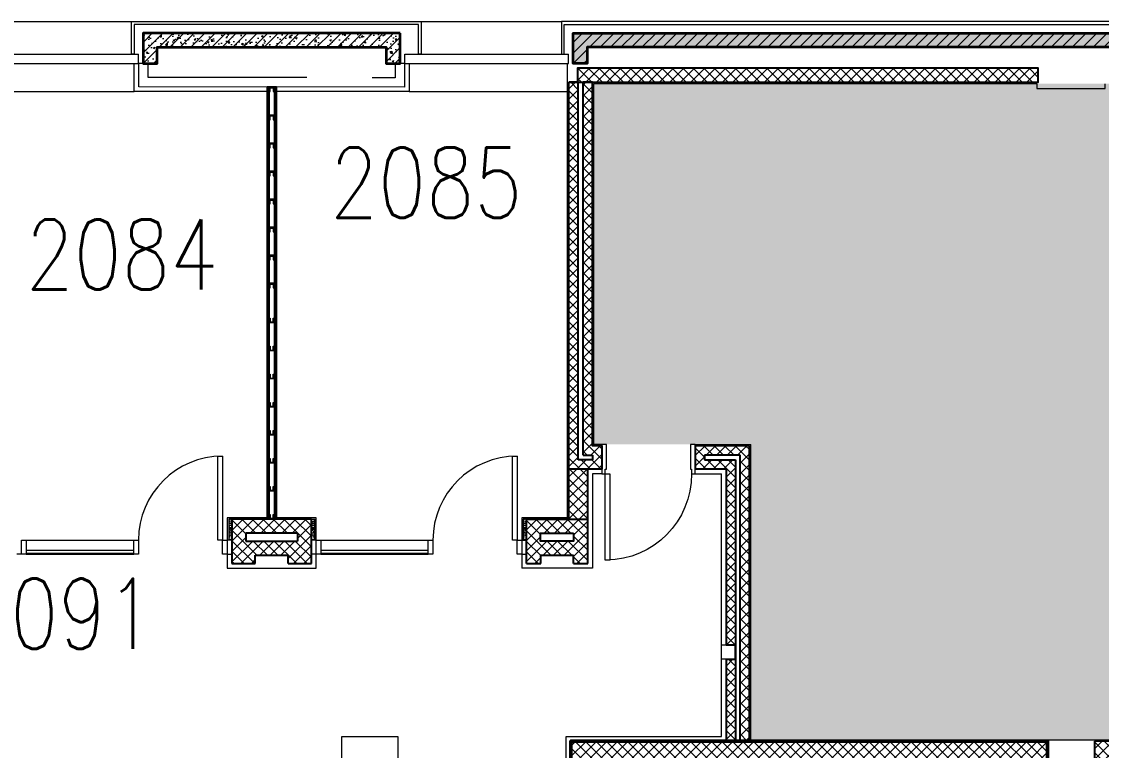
# Model space of a CAD drawing. Header units: inches. Extents: x 342932 to 557958, y 80625 to 242727.
# Drawn here: x 509157 to 520707, y 232327 to 240127 of the extents above; entities that cross this region are included whole.
import ezdxf
from ezdxf.enums import TextEntityAlignment as Align

# ---------------------------------------------------------------- set-up
doc = ezdxf.new("R2010")
doc.units = ezdxf.units.IN
doc.header["$MEASUREMENT"] = 0
for name, color, linetype, lineweight in [('0-Services', 8, 'Continuous', 20), ('First Floor$0$A-G250-G-Walls-Low-Level', 251, 'Continuous', 15), ('First Floor$0$A-G250-G-Walls-Precast-Concrete', 251, 'Continuous', 35), ('First Floor$0$A-G250-M-Walls-Blockwork', 7, 'Continuous', 25), ('First Floor$0$A-G250-M-Walls-Plasterboard-Partition', 7, 'Continuous', 9), ('First Floor$0$A-G252-H-Internal-Walls', 251, 'Continuous', 9), ('First Floor$0$A-G262-H-Precast-Panel', 251, 'Continuous', 5), ('First Floor$0$A-G312-M-Wall-Cladding-Panel', 7, 'Continuous', 9), ('First Floor$0$A-G312-M-Wall-Finish-Plaster', 7, 'Continuous', 15), ('First Floor$0$A-G321-M-Window', 251, 'Continuous', 9), ('First Floor$0$A-G322-M-Door', 251, 'Continuous', 15), ('First Floor$0$Z-Z001-S-Room-Name-Identification-250', 7, 'Continuous', 15)]:
    doc.layers.add(name, color=color, linetype=linetype, lineweight=lineweight)
doc.styles.add('First Floor$0$Tag-RomanS', font='romans.shx', dxfattribs={"width": 0.8})
pattern_1 = [(50, (361382.11, 239676.52), (182.18467, -15.93909), [19.05, -209.55]), (355, (361382.11, 239676.52), (-35.24283, 191.05664), [15.24, -167.64]), (100.451, (361397.3, 239675.2), (146.9425, 175.11669), [16.19, -178.09]), (46.1842, (361382.11, 239727.32), (271.07904, -42.04233), [28.575, -314.325]), (96.6356, (361404.7, 239723.82), (237.40423, 247.42556), [24.285, -267.135]), (351.184, (361382.1, 239727.32), (237.4046, 247.4251), [22.86, -251.46]), (21, (361407.51, 239714.62), (151.61488, -102.26552), [19.05, -209.55]), (326, (361407.51, 239714.62), (61.80203, 184.18797), [15.24, -167.64]), (71.4514, (361420.15, 239706.1), (213.4165, 81.92286), [16.19, -178.09]), (37.5, (361382.114, 239676.52), (3.088603, 84.55504), [0, -165.608, 0, -170.18, 0, -168.275]), (7.5, (361382.11, 239676.52), (66.81966, 100.180575), [0, -97.028, 0, -161.798, 0, -64.135]), (327.5, (361325.47, 239676.52), (135.590595, -5.728744), [0, -63.5, 0, -198.12, 0, -262.89]), (317.5, (361300.07, 239676.52), (148.12918, 25.42649), [0, -82.55, 0, -131.572, 0, -186.69])]
pattern_2 = [(45, (361382.11, 239676.52), (-56.1266, 56.1266), [])]
pattern_3 = [(45, (361382.11, 239676.52), (-56.1266, 56.1266), []), (135, (361382.11, 239676.52), (-56.1266, -56.1266), [])]
pattern_4 = [(135, (361382.11, 239676.52), (-56.1266, -56.1266), []), (225, (361382.11, 239676.52), (56.1266, -56.1266), [])]

# ---------------------------------------------------------------- blocks, each defined once
blk = doc.blocks.new('First Floor$0$Door1-faculty offices-2200')
at = {"layer": 'First Floor$0$A-G321-M-Window'}
blk.add_lwpolyline([(50, -65), (1200, -65), (1200, -35), (50, -35)], close=True, dxfattribs=at)
at = {"layer": 'First Floor$0$A-G322-M-Door'}
for p, q in [((50, 75), (1200, 75)), ((50, -75), (1200, -75))]:
    blk.add_line(p, q, dxfattribs=at)
for points in [[(2100, 975), (2150, 975), (2150, 75), (2100, 75)], [(50, 75), (50, -75), (0, -75), (0, 75)], [(1250, 75), (1250, -75), (1200, -75), (1200, 75)], [(2200, 75), (2200, -75), (2150, -75), (2150, 75)]]:
    blk.add_lwpolyline(points, close=True, dxfattribs=at)
blk.add_arc((2150, 75), 900, 90, 180, dxfattribs=at)
blk = doc.blocks.new('First Floor$0$Part Frame9')
for p, q in [((0, 100), (4625, 100, 0)), ((0, 100), (0, 0)), ((0, 87), (4625, 87, 0)), ((0, 75), (4625, 75, 0)), ((4625, 25, 0), (0, 25)), ((4625, 12, 0), (0, 12)), ((4625, 0, 0), (0, 0)), ((4625, 0, 0), (4625, 100, 0))]:
    blk.add_line(p, q)
for points in [[(0, 25), (0, 75), (50, 75), (50, 65), (10, 65), (10, 35), (50, 35), (50, 25)], [(300, 25), (300, 75), (350, 75), (350, 65), (310, 65), (310, 35), (350, 35), (350, 25)], [(600, 25), (600, 75), (650, 75), (650, 65), (610, 65), (610, 35), (650, 35), (650, 25)], [(900, 25), (900, 75), (950, 75), (950, 65), (910, 65), (910, 35), (950, 35), (950, 25)], [(1200, 25), (1200, 75), (1250, 75), (1250, 65), (1210, 65), (1210, 35), (1250, 35), (1250, 25)], [(1500, 25), (1500, 75), (1550, 75), (1550, 65), (1510, 65), (1510, 35), (1550, 35), (1550, 25)], [(1800, 25), (1800, 75), (1850, 75), (1850, 65), (1810, 65), (1810, 35), (1850, 35), (1850, 25)], [(2100, 25), (2100, 75), (2150, 75), (2150, 65), (2110, 65), (2110, 35), (2150, 35), (2150, 25)], [(2525, 25), (2525, 75), (2475, 75), (2475, 65), (2515, 65), (2515, 35), (2475, 35), (2475, 25)], [(2825, 25), (2825, 75), (2775, 75), (2775, 65), (2815, 65), (2815, 35), (2775, 35), (2775, 25)], [(3125, 25), (3125, 75), (3075, 75), (3075, 65), (3115, 65), (3115, 35), (3075, 35), (3075, 25)], [(3425, 25), (3425, 75), (3375, 75), (3375, 65), (3415, 65), (3415, 35), (3375, 35), (3375, 25)], [(3725, 25), (3725, 75), (3675, 75), (3675, 65), (3715, 65), (3715, 35), (3675, 35), (3675, 25)], [(4025, 25), (4025, 75), (3975, 75), (3975, 65), (4015, 65), (4015, 35), (3975, 35), (3975, 25)], [(4325, 25), (4325, 75), (4275, 75), (4275, 65), (4315, 65), (4315, 35), (4275, 35), (4275, 25)], [(4625, 25), (4625, 75), (4575, 75), (4575, 65), (4615, 65), (4615, 35), (4575, 35), (4575, 25)]]:
    blk.add_lwpolyline(points, close=True)
blk = doc.blocks.new('First Floor$0$d1000-315')
at = {"layer": 'First Floor$0$A-G322-M-Door'}
blk.add_line((0, 315, 0), (38, 315), dxfattribs=at)
blk.add_lwpolyline([(88, 1239), (38, 1239), (38, 315), (88, 315)], close=True, dxfattribs=at)
for points in [[(38, 315), (38, 265), (50, 265), (50, 0), (0, 0), (0, 315)], [(962, 315), (1000, 315), (1000, 0), (950, 0), (950, 265), (962, 265), (962, 315)]]:
    blk.add_lwpolyline(points, dxfattribs=at)
blk.add_arc((38, 315), 924, 0.0036, 89.2475, dxfattribs=at)
blk = doc.blocks.new('First Floor$0$tag-roomname')
at = {"lineweight": 18, "ltscale": 0.01, "style": 'First Floor$0$Tag-RomanS', "width": 0.8}
blk.add_attdef('ROOM_NO_2', text='', height=3, dxfattribs=at).set_placement((0, 1.612), align=Align.MIDDLE_CENTER)
at = {"linetype": 'ByBlock', "lineweight": 15, "ltscale": 0.01, "style": 'First Floor$0$Tag-RomanS', "width": 0.8, "flags": 1}
for tag, p in [('ROOM_NAME_1', (0, -2.288)), ('ROOM_NAME_2', (0, -5.744))]:
    blk.add_attdef(tag, text='', height=2.5, dxfattribs=at).set_placement(p, align=Align.MIDDLE_CENTER)

msp = doc.modelspace()

# ---------------------------------------------------------------- hatches: boundary and pattern name
at = {"layer": '0-Services', "lineweight": 35}
h = msp.add_hatch(dxfattribs=at)
h.set_pattern_fill('ANGLE', color=256)
h.set_pattern_definition([(0, (354539.678, 239632.636), (0, 6.985), [5.08, -1.905]), (90, (354539.678, 239632.636), (-6.985, 4e-16), [5.08, -1.905])])
h.paths.add_polyline_path([(515277.1, 239461.5), (543067.1, 239461.5), (543067.1, 239411.5), (543617.1, 239411.5), (543617.1, 232441.5), (535437.1, 232441.5), (535437.1, 233176.5), (532972.1, 233161.5), (532957.1, 232441.5), (516957.1, 232441.5), (516957.1, 235601.5), (515277.1, 235601.5)])
h.paths.add_polyline_path([(526987.1, 231911.5), (528147.1, 231911.5), (528147.1, 232211.5), (532957.1, 232211.5), (532957.1, 228666.5), (526987.1, 228666.5)])
h.paths.add_polyline_path([(526987.1, 228486.5), (532957.1, 228486.5), (532957.1, 227510.5), (532017.1, 227510.5), (532017.1, 225601.5), (526987.1, 225601.5)])
at = {"layer": 'First Floor$0$A-G252-H-Internal-Walls'}
h = msp.add_hatch(dxfattribs=at)
h.set_pattern_fill('ANSI37', color=256, scale=25, style=0)
h.set_pattern_definition(pattern_3)
h.paths.add_polyline_path([(515102.1, 239626.5), (515102.1, 239476.5), (520032.1, 239476.5), (520032.1, 239626.5)])
h = msp.add_hatch(dxfattribs=at)
h.set_pattern_fill('ANSI37', color=256, scale=25, style=0)
h.set_pattern_definition(pattern_3)
h.paths.add_polyline_path([(515012.1, 235336.5), (515362.1, 235336.5), (515362.1, 235586.5), (515262.1, 235586.5), (515262.1, 239476.5), (515162.1, 239476.5), (515162.1, 235486.5), (515262.1, 235486.5), (515262.1, 235436.5), (515112.1, 235436.5), (515112.1, 239476.5), (515012.1, 239476.5)])
h = msp.add_hatch(dxfattribs=at)
h.set_pattern_fill('ANSI37', color=256, scale=25, style=0)
h.set_pattern_definition(pattern_3)
h.paths.add_polyline_path([(516942.1, 235586.5), (516362.1, 235586.5), (516362.1, 235336.5), (516692.1, 235336.5), (516692.1, 233451.5), (516792.1, 233451.5), (516792.1, 235436.5), (516462.1, 235436.5), (516462.1, 235486.5), (516842.1, 235486.5), (516842.1, 232426.5), (516942.1, 232426.5)])
h = msp.add_hatch(dxfattribs=at)
h.set_pattern_fill('ANSI37', color=256, scale=25, style=0)
h.set_pattern_definition(pattern_3)
h.paths.add_polyline_path([(515212.1, 235336.5), (515012.1, 235336.5), (515012.1, 234801.5), (515212.1, 234801.5)])
h = msp.add_hatch(dxfattribs=at)
h.set_pattern_fill('AR-CONC', color=256, scale=0.3, angle=90, style=0)
h.set_pattern_definition([(40, (648720.094, 239676.52), (-4.781726, 54.6554), [5.715, -62.865]), (95, (648720.094, 239676.52), (57.316993, -10.572848), [4.572, -50.292]), (349.549, (648719.696, 239681.076), (52.535006, 44.08275), [4.857, -53.427]), (43.8158, (648735.334, 239676.52), (-12.6127, 81.323712), [8.5725, -94.2975]), (353.3644, (648734.28, 239683.3), (74.227667, 71.22127), [7.2855, -80.1405]), (98.816, (648735.33, 239676.52), (74.227535, 71.22138), [6.858, -75.438]), (69, (648731.524, 239684.14), (-30.679656, 45.484464), [5.715, -62.865]), (124, (648731.524, 239684.14), (55.25639, 18.540609), [4.572, -50.292]), (18.5486, (648728.97, 239687.93), (24.576857, 64.024947), [4.857, -53.427]), (52.5, (648720.094, 239676.522), (25.3665117, 0.926581), [0, -49.6824, 0, -51.054, 0, -50.4825]), (82.5, (648720.094, 239676.522), (30.0541724, 20.045899), [0, -29.1084, 0, -48.5394, 0, -19.2405]), (122.5, (648720.094, 239659.53), (-1.7186232, 40.6771786), [0, -19.05, 0, -59.436, 0, -78.867]), (132.5, (648720.094, 239651.91), (7.627947, 44.438754), [0, -24.765, 0, -39.4716, 0, -56.007])])
h.paths.add_polyline_path([(511410.1, 234576.5), (511375.1, 234576.5), (511375.1, 234801.5), (511410.1, 234801.5)])
h = msp.add_hatch(dxfattribs=at)
h.set_pattern_fill('ANSI37', color=256, scale=25, angle=90, style=0)
h.set_pattern_definition(pattern_4)
h.paths.add_polyline_path([(512257.1, 234801.5), (511407.1, 234801.5), (511407.1, 234326.5), (511657.1, 234326.5), (511657.1, 234416.5), (512007.1, 234416.5), (512007.1, 234326.5), (512257.1, 234326.5)])
h.paths.add_polyline_path([(512107.1, 234566.5), (511557.1, 234566.5), (511557.1, 234651.5), (512107.1, 234651.5)], flags=16)
h = msp.add_hatch(dxfattribs=at)
h.set_pattern_fill('AR-CONC', color=256, scale=0.3, angle=90, style=0)
h.set_pattern_definition([(140, (374947.114, 239676.52), (4.781726, 54.6554), [5.715, -62.865]), (85, (374947.114, 239676.52), (-57.316993, -10.572848), [4.572, -50.292]), (190.451, (374947.51, 239681.076), (-52.535006, 44.08275), [4.857, -53.427]), (136.1842, (374931.874, 239676.52), (12.6127, 81.323712), [8.5725, -94.2975]), (186.6356, (374932.925, 239683.3), (-74.227667, 71.22127), [7.2855, -80.1405]), (81.184, (374931.87, 239676.52), (-74.227535, 71.22138), [6.858, -75.438]), (111, (374935.684, 239684.14), (30.679656, 45.484464), [5.715, -62.865]), (56, (374935.684, 239684.14), (-55.25639, 18.540609), [4.572, -50.292]), (161.4514, (374938.24, 239687.93), (-24.576857, 64.024947), [4.857, -53.427]), (127.5, (374947.114, 239676.522), (-25.3665117, 0.926581), [0, -49.6824, 0, -51.054, 0, -50.4825]), (97.5, (374947.114, 239676.522), (-30.0541724, 20.045899), [0, -29.1084, 0, -48.5394, 0, -19.2405]), (57.5, (374947.114, 239659.53), (1.7186232, 40.6771786), [0, -19.05, 0, -59.436, 0, -78.867]), (47.5, (374947.114, 239651.91), (-7.627947, 44.438754), [0, -24.765, 0, -39.4716, 0, -56.007])])
h.paths.add_polyline_path([(512257.1, 234576.5), (512292.1, 234576.5), (512292.1, 234801.5), (512257.1, 234801.5)])
h = msp.add_hatch(dxfattribs=at)
h.set_pattern_fill('AR-CONC', color=256, scale=0.3, angle=90, style=0)
h.set_pattern_definition([(40, (651867.11, 239676.52), (-4.781726, 54.6554), [5.715, -62.865]), (95, (651867.11, 239676.52), (57.316993, -10.572848), [4.572, -50.292]), (349.549, (651866.71, 239681.076), (52.535006, 44.08275), [4.857, -53.427]), (43.8158, (651882.35, 239676.52), (-12.6127, 81.323712), [8.5725, -94.2975]), (353.3644, (651881.3, 239683.3), (74.227667, 71.22127), [7.2855, -80.1405]), (98.816, (651882.35, 239676.52), (74.227535, 71.22138), [6.858, -75.438]), (69, (651878.54, 239684.14), (-30.679656, 45.484464), [5.715, -62.865]), (124, (651878.54, 239684.14), (55.25639, 18.540609), [4.572, -50.292]), (18.5486, (651875.98, 239687.93), (24.576857, 64.024947), [4.857, -53.427]), (52.5, (651867.11, 239676.522), (25.3665117, 0.926581), [0, -49.6824, 0, -51.054, 0, -50.4825]), (82.5, (651867.11, 239676.522), (30.0541724, 20.045899), [0, -29.1084, 0, -48.5394, 0, -19.2405]), (122.5, (651867.11, 239659.53), (-1.7186232, 40.6771786), [0, -19.05, 0, -59.436, 0, -78.867]), (132.5, (651867.11, 239651.91), (7.627947, 44.438754), [0, -24.765, 0, -39.4716, 0, -56.007])])
h.paths.add_polyline_path([(514557.1, 234576.5), (514522.1, 234576.5), (514522.1, 234801.5), (514557.1, 234801.5)])
h = msp.add_hatch(dxfattribs=at)
h.set_pattern_fill('ANSI37', color=256, scale=25, style=0)
h.set_pattern_definition(pattern_3)
h.paths.add_polyline_path([(515212.1, 234801.5), (514557.1, 234801.5), (514557.1, 234326.5), (514709.6, 234326.5), (514709.6, 234416.5), (515059.6, 234416.5), (515059.6, 234326.5), (515212.1, 234326.5)])
h.paths.add_polyline_path([(515062.1, 234566.5), (514707.1, 234566.5), (514707.1, 234651.5), (515062.1, 234651.6)], flags=16)
h = msp.add_hatch(dxfattribs=at)
h.set_pattern_fill('ANSI37', color=256, scale=25, angle=90, style=0)
h.set_pattern_definition(pattern_4)
h.paths.add_polyline_path([(516692.1, 232426.5), (516792.1, 232426.5), (516792.1, 233301.5), (516692.1, 233301.5)])
h = msp.add_hatch(dxfattribs=at)
h.set_pattern_fill('ANSI37', color=256, scale=25, angle=90, style=0)
h.set_pattern_definition([(135, (393789.79, 117080.17), (-56.1266, -56.1266), []), (225, (393789.79, 117080.17), (56.1266, -56.1266), [])])
h.paths.add_polyline_path([(515232.1, 225436.5), (515232.1, 232226.5), (520132.1, 232226.5), (520132.1, 232426.5), (515032.1, 232426.5), (515032.1, 225436.5)])
h = msp.add_hatch(dxfattribs=at)
h.set_pattern_fill('ANSI37', color=256, scale=25, style=0)
h.set_pattern_definition(pattern_3)
h.paths.add_polyline_path([(527632.1, 232226.5), (527632.1, 232426.5), (520632.1, 232426.5), (520632.1, 232226.5)])
at = {"layer": 'First Floor$0$A-G262-H-Precast-Panel'}
h = msp.add_hatch(dxfattribs=at)
h.set_pattern_fill('AR-CONC', color=256, style=0)
h.set_pattern_definition(pattern_1)
h.paths.add_polyline_path([(513207.1, 240001.5), (510457.1, 240001.5), (510457.1, 239676.5), (510607.1, 239676.5), (510607.1, 239851.5), (513057.1, 239851.5), (513057.1, 239676.5), (513207.1, 239676.5)])
h = msp.add_hatch(dxfattribs=at)
h.set_pattern_fill('ANSI31', color=256, scale=25, style=0)
h.set_pattern_definition(pattern_2)
h.paths.add_polyline_path([(513207.1, 240001.5), (510457.1, 240001.5), (510457.1, 239676.5), (510607.1, 239676.5), (510607.1, 239851.5), (513057.1, 239851.5), (513057.1, 239676.5), (513207.1, 239676.5)])
h = msp.add_hatch(dxfattribs=at)
h.set_pattern_fill('AR-CONC', color=256, style=0)
h.set_pattern_definition(pattern_1)
h.paths.add_polyline_path([(524442.2, 240001.5), (515057.1, 240001.5), (515057.1, 239676.5), (515207.1, 239676.5), (515207.1, 239851.5), (524442.2, 239851.5)])
h = msp.add_hatch(dxfattribs=at)
h.set_pattern_fill('ANSI31', color=256, scale=25, style=0)
h.set_pattern_definition(pattern_2)
h.paths.add_polyline_path([(524442.2, 240001.5), (515057.1, 240001.5), (515057.1, 239676.5), (515207.1, 239676.5), (515207.1, 239851.5), (524442.2, 239851.5)])

# ---------------------------------------------------------------- linework, layer by layer
at = {"layer": 'First Floor$0$A-G250-G-Walls-Low-Level'}
for p, q in [((506932.1, 240126.5, 0), (510332.1, 240126.5)), ((513332.1, 240126.5, 0), (514932.1, 240126.5)), ((508682.1, 239376.9, 0), (510362.1, 239376.9, 0)), ((513302.1, 239376.5), (514997.1, 239376.5))]:
    msp.add_line(p, q, dxfattribs=at)
at = {"layer": 'First Floor$0$A-G250-G-Walls-Precast-Concrete'}
for points in [[(513207.1, 240001.5), (510457.1, 240001.5), (510457.1, 239676.5), (510607.1, 239676.5), (510607.1, 239851.5), (513057.1, 239851.5), (513057.1, 239676.5), (513207.1, 239676.5), (513207.1, 240001.5), (513207.1, 240001.5)], [(536457.1, 239676.5), (536307.1, 239676.5), (536307.1, 239851.5), (515207.1, 239851.5), (515207.1, 239676.5), (515057.1, 239676.5), (515057.1, 240001.5), (536457.1, 240001.5), (536457.1, 239676.5)]]:
    msp.add_lwpolyline(points, dxfattribs=at)
at = {"layer": 'First Floor$0$A-G250-M-Walls-Blockwork'}
for p, q in [((515012.1, 239476.5), (515212.1, 239476.5)), ((515112.1, 239476.5), (515012.1, 239476.5)), ((515012.1, 235336.5), (515012.1, 239476.5)), ((515112.1, 235436.5), (515112.1, 239476.5)), ((515162.1, 235486.5), (515162.1, 239476.5)), ((515262.1, 239476.5), (515162.1, 239476.5)), ((515362.1, 235586.5, 0), (515362.1, 235336.5)), ((516362.1, 235586.5), (516362.1, 235336.5)), ((516942.1, 235586.5, 0), (516362.1, 235586.5, 0)), ((516942.1, 232426.5, 0), (516942.1, 235586.5, 0)), ((515262.1, 235436.5), (515112.1, 235436.5)), ((515162.1, 235486.5), (515262.1, 235486.5)), ((515262.1, 235486.5), (515262.1, 235436.5)), ((516842.1, 235486.5, 0), (516462.1, 235486.5, 0)), ((516462.1, 235486.5, 0), (516462.1, 235436.5, 0)), ((516462.1, 235436.5, 0), (516792.1, 235436.5, 0)), ((516792.1, 235436.5, 0), (516792.1, 232426.5, 0)), ((516842.1, 232426.5, 0), (516842.1, 235486.5, 0)), ((515012.1, 234801.5), (515012.1, 235336.5)), ((515212.1, 234326.5), (515212.1, 235336.5)), ((516692.1, 235336.5, 0), (516362.1, 235336.5)), ((516692.1, 235336.5, 0), (516692.1, 233451.5, 0)), ((512257.1, 234801.5, 0), (511407.1, 234801.5, 0)), ((511407.1, 234801.5, 0), (511407.1, 234326.5, 0)), ((512257.1, 234326.5, 0), (512257.1, 234801.5, 0)), ((514557.1, 234326.5), (514557.1, 234801.5)), ((514557.1, 234801.5), (515212.1, 234801.5)), ((512107.1, 234651.5, 0), (511557.1, 234651.5, 0)), ((511557.1, 234651.5, 0), (511557.1, 234566.5, 0)), ((512107.1, 234651.5, 0), (512107.1, 234566.5, 0)), ((511557.1, 234566.5, 0), (512107.1, 234566.5, 0)), ((511657.1, 234326.5, 0), (511657.1, 234416.5, 0)), ((511657.1, 234416.5, 0), (512007.1, 234416.5, 0)), ((512007.1, 234326.5, 0), (512007.1, 234416.5, 0)), ((514709.6, 234326.5, 0), (514709.6, 234416.5, 0)), ((514709.6, 234416.5, 0), (515059.6, 234416.5, 0)), ((515059.6, 234326.5, 0), (515059.6, 234416.5, 0)), ((511407.1, 234326.5, 0), (511657.1, 234326.5, 0)), ((512007.1, 234326.5, 0), (512257.1, 234326.5, 0)), ((514557.1, 234326.5), (514709.6, 234326.5)), ((515059.6, 234326.5), (515212.1, 234326.5)), ((516792.1, 233451.5, 0), (516692.1, 233451.5, 0)), ((516792.1, 233301.5, 0), (516792.1, 233451.5, 0)), ((516692.1, 233301.5, 0), (516792.1, 233301.5, 0)), ((516692.1, 233301.5, 0), (516692.1, 232426.5, 0)), ((527632.1, 232426.5, 0), (520632.1, 232426.5, 0)), ((520632.1, 232426.5, 0), (520632.1, 232226.5, 0))]:
    msp.add_line(p, q, dxfattribs=at)
for points in [[(515102.1, 239476.5), (520032.1, 239476.5), (520032.1, 239626.5), (515102.1, 239626.5)], [(515062.1, 234651.6), (515062.1, 234566.5), (514707.1, 234566.5), (514707.1, 234651.5)]]:
    msp.add_lwpolyline(points, close=True, dxfattribs=at)
at = {"layer": 'First Floor$0$A-G250-M-Walls-Blockwork', "elevation": 0}
msp.add_lwpolyline([(515362.1, 235586.5), (515262.1, 235586.5), (515262.1, 239476.5)], dxfattribs=at)
at = {"layer": 'First Floor$0$A-G250-M-Walls-Blockwork'}
msp.add_lwpolyline([(515362.1, 235336.5), (515012.1, 235336.5)], dxfattribs=at)
at = {"layer": 'First Floor$0$A-G250-M-Walls-Blockwork', "lineweight": 50, "ltscale": 0.02, "elevation": 0}
msp.add_lwpolyline([(515032.1, 225436.5), (515032.1, 232426.5), (520132.1, 232426.5), (520132.1, 232226.5)], dxfattribs=at)
at = {"layer": 'First Floor$0$A-G312-M-Wall-Cladding-Panel', "elevation": 0}
msp.add_lwpolyline([(510332.1, 239776.5), (510332.1, 240126.5), (513432.1, 240126.5), (513432.1, 239776.5), (513402.1, 239776.5), (513402.1, 240096.5), (510362.1, 240096.5), (510362.1, 239776.5)], close=True, dxfattribs=at)
at = {"layer": 'First Floor$0$A-G312-M-Wall-Cladding-Panel'}
msp.add_lwpolyline([(536582.1, 239851.5), (536582.1, 240126.5), (514932.1, 240126.5), (514932.1, 239776.5), (514962.1, 239776.5), (514962.1, 240096.5), (536552.1, 240096.5), (536552.1, 239851.5)], close=True, dxfattribs=at)
at = {"layer": 'First Floor$0$A-G312-M-Wall-Finish-Plaster'}
for p, q in [((510362.1, 239376.9, 0), (510362.1, 239676.5, 0)), ((513302.1, 239676.5), (513302.1, 239376.5)), ((514997.1, 234816.6, 0), (514997.1, 239676.5)), ((520017.1, 239461.5), (515277.1, 239461.5)), ((515277.1, 235601.5), (515277.1, 239461.5)), ((511782.1, 239376.5, 0), (510362.1, 239376.9, 0)), ((513302.1, 239376.5), (511882.1, 239376.5)), ((514997.1, 234816.6, 0), (514997.1, 239376.5)), ((515362.1, 235601.5, 0), (515277.1, 235601.5, 0)), ((515362.1, 235601.5, 0), (515362.1, 235586.5, 0)), ((516362.1, 235601.5, 0), (516957.1, 235601.5)), ((516362.1, 235586.5), (516362.1, 235601.5, 0)), ((516957.1, 232441.5), (516957.1, 235601.5)), ((515362.1, 235286.5), (515262.1, 235286.5)), ((515262.1, 235286.5), (515262.1, 234276.5)), ((515362.1, 235336.5, 0), (515362.1, 235286.5)), ((516362.1, 235286.5, 0), (516362.1, 235336.5)), ((516362.1, 235286.5, 0), (516642.1, 235286.5, 0)), ((516642.1, 232476.5, 0), (516642.1, 235286.5, 0)), ((511782.1, 234816.5, 0), (511357.1, 234816.5, 0)), ((511357.1, 234816.5, 0), (511357.1, 234276.5, 0)), ((512307.1, 234816.5, 0), (511882.1, 234816.5, 0)), ((512307.1, 234276.5, 0), (512307.1, 234816.5, 0)), ((514997.1, 234816.6, 0), (514507.1, 234816.5, 0)), ((514507.1, 234816.5, 0), (514507.1, 234276.5, 0)), ((511372.1, 234801.5, 0), (511372.1, 234576.5, 0)), ((511407.1, 234801.5, 0), (511372.1, 234801.5, 0)), ((512257.1, 234801.5, 0), (512292.1, 234801.5, 0)), ((512292.1, 234576.5, 0), (512292.1, 234801.5, 0)), ((514522.1, 234801.5, 0), (514522.1, 234576.5, 0)), ((514557.1, 234801.5), (514522.1, 234801.5, 0)), ((511407.1, 234576.5, 0), (511357.1, 234576.5, 0)), ((512307.1, 234576.5, 0), (512257.1, 234576.5, 0)), ((514507.1, 234576.5, 0), (514557.1, 234576.5, 0)), ((509157.1, 234426.5, 0), (509107.1, 234426.5, 0)), ((511357.1, 234426.5, 0), (511407.1, 234426.5, 0)), ((512307.1, 234426.5, 0), (512257.1, 234426.5, 0)), ((514507.1, 234426.5, 0), (514557.1, 234426.5, 0)), ((511357.1, 234276.5, 0), (512307.1, 234276.5, 0)), ((515262.1, 234276.5), (514507.1, 234276.5, 0)), ((516692.1, 233451.5, 0), (516642.1, 233451.5)), ((516692.1, 233301.5, 0), (516642.1, 233301.5)), ((514982.1, 232476.5, 0), (516642.1, 232476.5, 0)), ((514982.1, 225386.5, 0), (514982.1, 232476.5)), ((516957.1, 232441.5), (532957.1, 232441.5, 0))]:
    msp.add_line(p, q, dxfattribs=at)
at = {"layer": 'First Floor$0$A-G312-M-Wall-Finish-Plaster', "elevation": 0}
for points in [[(513257.1, 239676.5), (513252.1, 239676.5), (513252.1, 239426.2), (510412.1, 239426.9), (510412.1, 239676.5), (510407.1, 239676.5)], [(512207.1, 239526.4), (510512.1, 239526.8), (510512.1, 239676.5), (510407.1, 239676.5)], [(513257.1, 239676.5), (513152.1, 239676.5), (513152.1, 239526.2), (512907.1, 239526.3)]]:
    msp.add_lwpolyline(points, dxfattribs=at)
at = {"layer": 'First Floor$0$A-G312-M-Wall-Finish-Plaster'}
msp.add_lwpolyline([(520017.1, 239461.5), (520017.1, 239411.5), (520747.1, 239411.5), (520747.1, 239461.5)], dxfattribs=at)
msp.add_lwpolyline([(512582.1, 232476.5), (513182.1, 232476.5), (513182.1, 231876.5), (512582.1, 231876.5)], close=True, dxfattribs=at)
at = {"layer": 'First Floor$0$A-G321-M-Window'}
for p, q in [((508657.1, 239776.5), (510407.1, 239776.5)), ((508657.1, 239676.5), (510407.1, 239676.5)), ((510407.1, 239676.5), (510407.1, 239776.5)), ((513257.1, 239776.5), (515007.1, 239776.5)), ((513257.1, 239676.5), (513257.1, 239776.5)), ((513257.1, 239676.5), (515007.1, 239676.5)), ((515007.1, 239676.5), (515007.1, 239776.5))]:
    msp.add_line(p, q, dxfattribs=at)

# ---------------------------------------------------------------- block references
at = {"layer": 'First Floor$0$A-G250-M-Walls-Plasterboard-Partition', "rotation": 90}
msp.add_blockref('First Floor$0$Part Frame9', (511882.1, 234801.5, 0), dxfattribs=at)
at = {"layer": 'First Floor$0$A-G322-M-Door', "ltscale": 0.02, "xscale": -1, "rotation": 180}
msp.add_blockref('First Floor$0$d1000-315', (515362.1, 235601.5, 0), dxfattribs=at)
at = {"layer": 'First Floor$0$A-G322-M-Door'}
for p in [(509157.1, 234501.5, 0), (512307.1, 234501.5, 0)]:
    msp.add_blockref('First Floor$0$Door1-faculty offices-2200', p, dxfattribs=at)
at = {"layer": 'First Floor$0$Z-Z001-S-Room-Name-Identification-250'}
ref = msp.add_blockref('First Floor$0$tag-roomname', (513484.3, 237999.8), dxfattribs=dict(at, xscale=250, yscale=250, zscale=250))
ref.add_attrib('ROOM_NO_2', '2085', dxfattribs={"layer": '0', "lineweight": 18, "ltscale": 0.01, "height": 750, "style": 'First Floor$0$Tag-RomanS', "width": 0.8}).set_placement((513484.3, 238402.7), align=Align.MIDDLE_CENTER)
ref = msp.add_blockref('First Floor$0$tag-roomname', (510229.1, 237232), dxfattribs=dict(at, xscale=250, yscale=250, zscale=250))
ref.add_attrib('ROOM_NO_2', '2084', dxfattribs={"layer": '0', "lineweight": 18, "ltscale": 0.01, "height": 750, "style": 'First Floor$0$Tag-RomanS', "width": 0.8}).set_placement((510229.1, 237634.9), align=Align.MIDDLE_CENTER)
ref = msp.add_blockref('First Floor$0$tag-roomname', (509550.9, 233387), dxfattribs=dict(at, xscale=250, yscale=250, zscale=250))
ref.add_attrib('ROOM_NO_2', '2091', dxfattribs={"layer": '0', "lineweight": 18, "ltscale": 0.01, "height": 750, "style": 'First Floor$0$Tag-RomanS', "width": 0.8}).set_placement((509550.9, 233789.9), align=Align.MIDDLE_CENTER)

doc.saveas('drawing.dxf')
